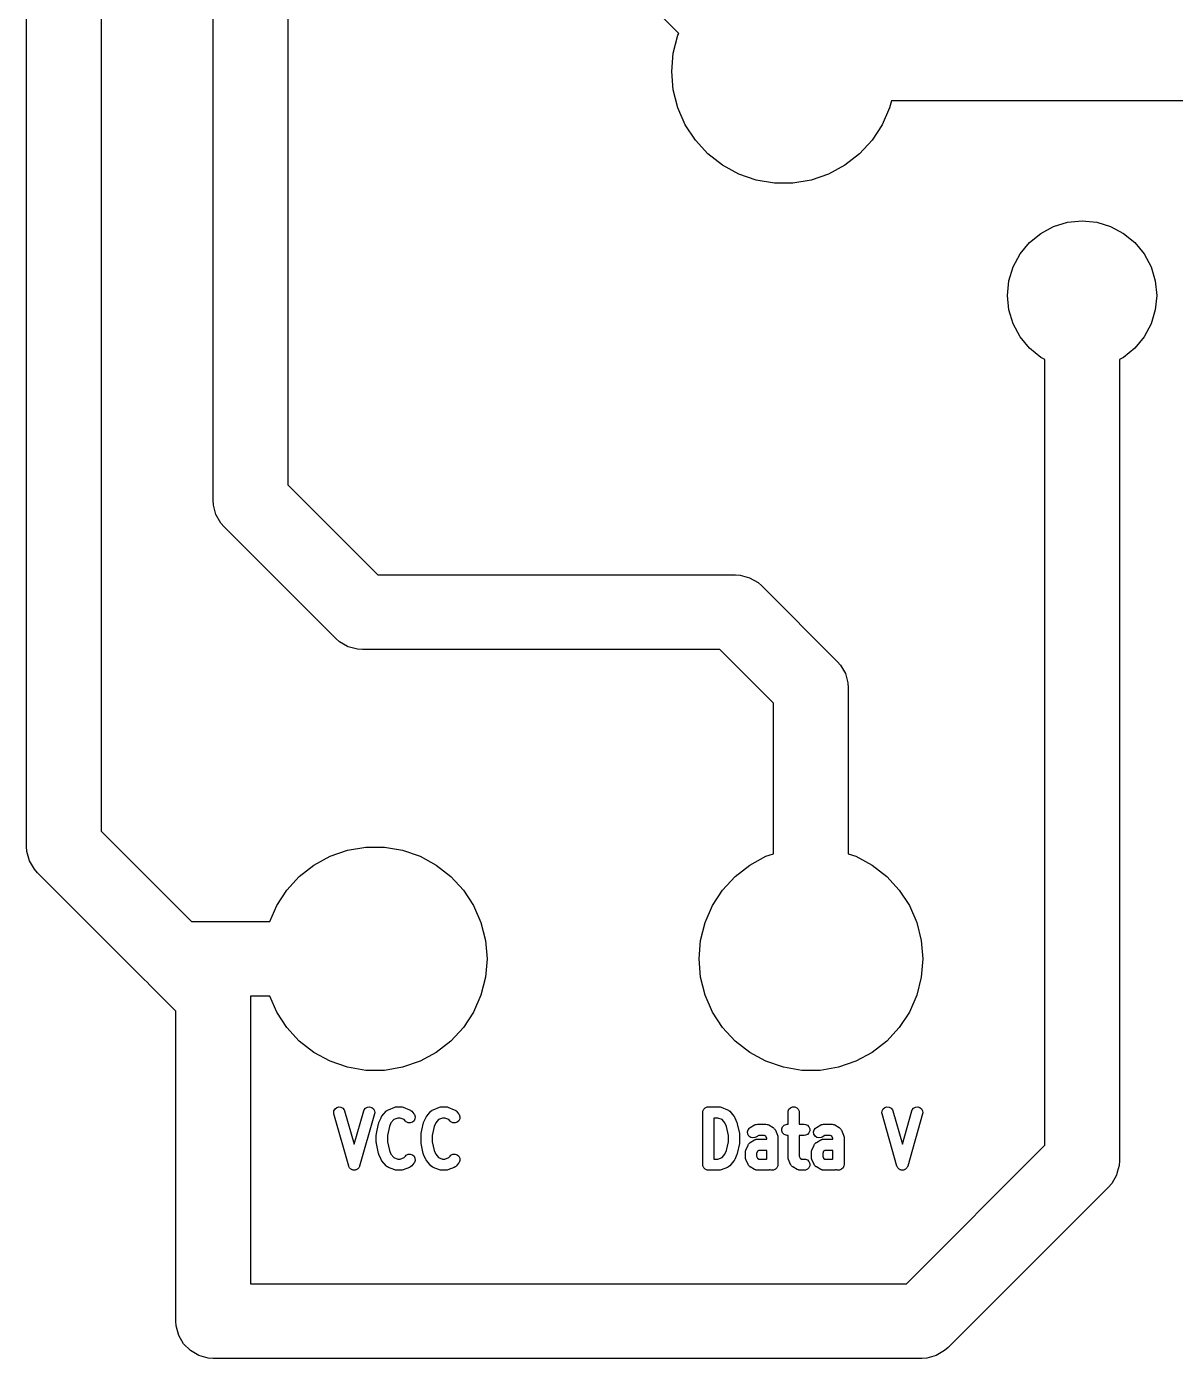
# Model space of a CAD drawing. Extents: x 133 to 168.5, y -122.5 to -86.4.
# Drawn here: x 133 to 148.4, y -122.5 to -104.65 of the extents above; entities that cross this region are included whole.
import ezdxf

# ---------------------------------------------------------------- set-up
doc = ezdxf.new("R2010")
doc.units = 0
doc.layers.add('BLACK', color=7, linetype='CONTINUOUS')

msp = doc.modelspace()

# ---------------------------------------------------------------- linework, layer by layer
at = {"layer": 'BLACK', "linetype": 'CONTINUOUS'}
for p, q in [((133, -115.641), (133, -100.5)), ((134, -100.707106), (134, -115.433893)), ((135.5, -111), (135.5, -101.5)), ((136.5, -101.707106), (136.5, -110.792893)), ((141.740119, -104.742225), (140.714388, -103.716494)), ((141.668458, -105.007108), (141.729274, -104.766951)), ((141.729274, -104.766951), (141.740119, -104.742225)), ((141.648, -105.254), (141.668458, -105.007108)), ((141.668458, -105.500892), (141.648, -105.254)), ((141.729274, -105.741049), (141.668458, -105.500892)), ((144.590922, -105.6455), (144.566726, -105.741049)), ((151.648, -105.6455), (144.590922, -105.6455)), ((141.828789, -105.967921), (141.729274, -105.741049)), ((144.566726, -105.741049), (144.467211, -105.967921)), ((141.964289, -106.175319), (141.828789, -105.967921)), ((144.467211, -105.967921), (144.331711, -106.175319)), ((142.132078, -106.357586), (141.964289, -106.175319)), ((144.331711, -106.175319), (144.163922, -106.357586)), ((142.327578, -106.50975), (142.132078, -106.357586)), ((144.163922, -106.357586), (143.968422, -106.50975)), ((142.545457, -106.62766), (142.327578, -106.50975)), ((143.968422, -106.50975), (143.750543, -106.62766)), ((142.779772, -106.7081), (142.545457, -106.62766)), ((143.024131, -106.748877), (142.779772, -106.7081)), ((143.516228, -106.7081), (143.271869, -106.748877)), ((143.750543, -106.62766), (143.516228, -106.7081)), ((143.271869, -106.748877), (143.024131, -106.748877)), ((146.95291, -107.273215), (147.148, -107.254)), ((147.148, -107.254), (147.34309, -107.273215)), ((146.440893, -107.546893), (146.59243, -107.42253)), ((146.59243, -107.42253), (146.765317, -107.33012)), ((146.765317, -107.33012), (146.95291, -107.273215)), ((147.34309, -107.273215), (147.530683, -107.33012)), ((147.530683, -107.33012), (147.70357, -107.42253)), ((147.70357, -107.42253), (147.855107, -107.546893)), ((146.31653, -107.69843), (146.440893, -107.546893)), ((147.855107, -107.546893), (147.97947, -107.69843)), ((146.22412, -107.871317), (146.31653, -107.69843)), ((147.97947, -107.69843), (148.07188, -107.871317)), ((146.167215, -108.05891), (146.22412, -107.871317)), ((148.07188, -107.871317), (148.128785, -108.05891)), ((146.148, -108.254), (146.167215, -108.05891)), ((148.128785, -108.05891), (148.148, -108.254)), ((146.167215, -108.44909), (146.148, -108.254)), ((148.148, -108.254), (148.128785, -108.44909)), ((146.22412, -108.636683), (146.167215, -108.44909)), ((148.128785, -108.44909), (148.07188, -108.636683)), ((146.31653, -108.80957), (146.22412, -108.636683)), ((148.07188, -108.636683), (147.97947, -108.80957)), ((146.440893, -108.961107), (146.31653, -108.80957)), ((147.97947, -108.80957), (147.855107, -108.961107)), ((146.59243, -109.08547), (146.440893, -108.961107)), ((147.855107, -108.961107), (147.70357, -109.08547)), ((146.648, -109.115172), (146.59243, -109.08547)), ((146.648, -119.644893), (146.648, -109.115172)), ((147.70357, -109.08547), (147.648, -109.115172)), ((147.648, -109.115172), (147.648, -119.852)), ((136.5, -110.792893), (137.707107, -112)), ((135.504277, -111.065247), (135.5, -111)), ((135.504277, -111.065263), (135.504277, -111.065247)), ((135.53806, -111.191342), (135.504277, -111.065263)), ((135.603323, -111.304381), (135.53806, -111.191342)), ((135.603338, -111.304396), (135.603323, -111.304381)), ((135.646447, -111.353553), (135.603338, -111.304396)), ((137.146446, -112.853553), (135.646447, -111.353553)), ((137.707107, -112), (142.5, -112)), ((142.5, -112), (142.565248, -112.004277)), ((142.565248, -112.004277), (142.565263, -112.004277)), ((142.565263, -112.004277), (142.691342, -112.03806)), ((142.691342, -112.03806), (142.804381, -112.103323)), ((142.804381, -112.103323), (142.804396, -112.103338)), ((142.804396, -112.103338), (142.853553, -112.146447)), ((142.853553, -112.146447), (143.866553, -113.159446)), ((137.19561, -112.896668), (137.146446, -112.853553)), ((137.195619, -112.896677), (137.19561, -112.896668)), ((137.302973, -112.958658), (137.195619, -112.896677)), ((137.308658, -112.96194), (137.302973, -112.958658)), ((137.434737, -112.995723), (137.308658, -112.96194)), ((137.434752, -112.995723), (137.434737, -112.995723)), ((137.5, -113), (137.434752, -112.995723)), ((142.292894, -113), (137.5, -113)), ((143.013, -113.720106), (142.292894, -113)), ((143.866553, -113.159446), (143.909668, -113.20861)), ((143.909668, -113.20861), (143.909677, -113.208619)), ((143.909677, -113.208619), (143.97494, -113.321658)), ((143.97494, -113.321658), (144.008723, -113.447737)), ((144.008723, -113.447737), (144.008723, -113.447752)), ((144.008723, -113.447752), (144.013, -113.513)), ((144.013, -113.513), (144.013, -115.736137)), ((143.013, -115.736137), (143.013, -113.720106)), ((134, -115.433893), (135.211107, -116.645)), ((133.004277, -115.706247), (133, -115.641)), ((137.302772, -115.6909), (137.547131, -115.650123)), ((137.547131, -115.650123), (137.794869, -115.650123)), ((137.794869, -115.650123), (138.039228, -115.6909)), ((133.004277, -115.706263), (133.004277, -115.706247)), ((133.03806, -115.832342), (133.004277, -115.706263)), ((133.103323, -115.945381), (133.03806, -115.832342)), ((136.850578, -115.88925), (137.068457, -115.77134)), ((137.068457, -115.77134), (137.302772, -115.6909)), ((138.039228, -115.6909), (138.273543, -115.77134)), ((138.273543, -115.77134), (138.491422, -115.88925)), ((142.692578, -115.88925), (142.910457, -115.77134)), ((142.910457, -115.77134), (143.013, -115.736137)), ((144.013, -115.736137), (144.115543, -115.77134)), ((144.115543, -115.77134), (144.333422, -115.88925)), ((133.103338, -115.945396), (133.103323, -115.945381)), ((133.146447, -115.994553), (133.103338, -115.945396)), ((134.575946, -117.424053), (133.146447, -115.994553)), ((136.655078, -116.041414), (136.850578, -115.88925)), ((138.491422, -115.88925), (138.686922, -116.041414)), ((142.497078, -116.041414), (142.692578, -115.88925)), ((144.333422, -115.88925), (144.528922, -116.041414)), ((136.487289, -116.223681), (136.655078, -116.041414)), ((138.686922, -116.041414), (138.854711, -116.223681)), ((142.329289, -116.223681), (142.497078, -116.041414)), ((144.528922, -116.041414), (144.696711, -116.223681)), ((136.351789, -116.431079), (136.487289, -116.223681)), ((138.854711, -116.223681), (138.990211, -116.431079)), ((142.193789, -116.431079), (142.329289, -116.223681)), ((144.696711, -116.223681), (144.832211, -116.431079)), ((136.257955, -116.645), (136.351789, -116.431079)), ((138.990211, -116.431079), (139.089726, -116.657951)), ((142.094274, -116.657951), (142.193789, -116.431079)), ((144.832211, -116.431079), (144.931726, -116.657951)), ((135.211107, -116.645), (136.257955, -116.645)), ((139.089726, -116.657951), (139.150542, -116.898108)), ((142.033458, -116.898108), (142.094274, -116.657951)), ((144.931726, -116.657951), (144.992542, -116.898108)), ((139.150542, -116.898108), (139.171, -117.145)), ((142.013, -117.145), (142.033458, -116.898108)), ((144.992542, -116.898108), (145.013, -117.145)), ((139.171, -117.145), (139.150542, -117.391892)), ((142.033458, -117.391892), (142.013, -117.145)), ((145.013, -117.145), (144.992542, -117.391892)), ((134.615642, -117.458865), (134.575946, -117.424053)), ((139.150542, -117.391892), (139.089726, -117.632049)), ((142.094274, -117.632049), (142.033458, -117.391892)), ((144.992542, -117.391892), (144.931726, -117.632049)), ((134.650447, -117.498553), (134.615642, -117.458865)), ((135, -117.848106), (134.650447, -117.498553)), ((136.257955, -117.645), (136, -117.645)), ((136, -117.645), (136, -121.5)), ((136.351789, -117.858921), (136.257955, -117.645)), ((139.089726, -117.632049), (138.990211, -117.858921)), ((142.193789, -117.858921), (142.094274, -117.632049)), ((144.931726, -117.632049), (144.832211, -117.858921)), ((135, -122), (135, -117.848106)), ((136.487289, -118.066319), (136.351789, -117.858921)), ((138.990211, -117.858921), (138.854711, -118.066319)), ((142.329289, -118.066319), (142.193789, -117.858921)), ((144.832211, -117.858921), (144.696711, -118.066319)), ((136.655078, -118.248586), (136.487289, -118.066319)), ((138.854711, -118.066319), (138.686922, -118.248586)), ((142.497078, -118.248586), (142.329289, -118.066319)), ((144.696711, -118.066319), (144.528922, -118.248586)), ((136.850578, -118.40075), (136.655078, -118.248586)), ((138.686922, -118.248586), (138.491422, -118.40075)), ((142.692578, -118.40075), (142.497078, -118.248586)), ((144.528922, -118.248586), (144.333422, -118.40075)), ((137.068457, -118.51866), (136.850578, -118.40075)), ((138.491422, -118.40075), (138.273543, -118.51866)), ((142.910457, -118.51866), (142.692578, -118.40075)), ((144.333422, -118.40075), (144.115543, -118.51866)), ((137.302772, -118.5991), (137.068457, -118.51866)), ((137.547131, -118.639877), (137.302772, -118.5991)), ((137.794869, -118.639877), (137.547131, -118.639877)), ((138.039228, -118.5991), (137.794869, -118.639877)), ((138.273543, -118.51866), (138.039228, -118.5991)), ((143.144772, -118.5991), (142.910457, -118.51866)), ((143.389131, -118.639877), (143.144772, -118.5991)), ((143.636869, -118.639877), (143.389131, -118.639877)), ((143.881228, -118.5991), (143.636869, -118.639877)), ((144.115543, -118.51866), (143.881228, -118.5991)), ((137.115946, -119.209916), (137.119286, -119.180844)), ((137.11858, -119.224381), (137.115946, -119.209916)), ((137.31858, -119.924381), (137.11858, -119.224381)), ((137.119286, -119.180844), (137.133498, -119.155263)), ((137.133498, -119.155263), (137.156417, -119.137068)), ((137.156417, -119.137068), (137.184555, -119.129029)), ((137.184555, -119.129029), (137.213627, -119.132369)), ((137.213627, -119.132369), (137.239208, -119.146581)), ((137.239208, -119.146581), (137.257403, -119.1695)), ((137.257403, -119.1695), (137.262808, -119.183173)), ((137.262808, -119.183173), (137.390694, -119.630774)), ((137.390694, -119.630774), (137.51858, -119.183173)), ((137.662808, -119.224381), (137.462808, -119.924381)), ((137.51858, -119.183173), (137.523985, -119.1695)), ((137.523985, -119.1695), (137.54218, -119.146581)), ((137.54218, -119.146581), (137.567761, -119.132369)), ((137.567761, -119.132369), (137.596833, -119.129029)), ((137.596833, -119.129029), (137.624971, -119.137068)), ((137.624971, -119.137068), (137.64789, -119.155263)), ((137.64789, -119.155263), (137.662102, -119.180844)), ((137.662102, -119.180844), (137.665442, -119.209916)), ((137.665442, -119.209916), (137.662808, -119.224381)), ((137.762322, -119.254968), (137.819465, -119.1883)), ((137.819465, -119.1883), (137.830081, -119.178129)), ((137.830081, -119.178129), (137.833413, -119.176438)), ((137.833413, -119.176438), (137.836111, -119.173856)), ((137.836111, -119.173856), (137.849226, -119.16721)), ((137.849226, -119.16721), (137.934939, -119.133877)), ((137.934939, -119.133877), (137.946392, -119.130673)), ((137.946392, -119.130673), (137.947491, -119.130218)), ((137.947491, -119.130218), (137.948306, -119.130137)), ((137.948306, -119.130137), (137.949099, -119.129916)), ((137.949099, -119.129916), (137.950292, -119.129942)), ((137.950292, -119.129942), (137.962123, -119.128777)), ((137.962123, -119.128777), (138.019266, -119.128777)), ((138.019266, -119.128777), (138.031096, -119.129942)), ((138.031096, -119.129942), (138.03229, -119.129916)), ((138.03229, -119.129916), (138.033082, -119.130137)), ((138.033082, -119.130137), (138.033898, -119.130218)), ((138.033898, -119.130218), (138.034997, -119.130673)), ((138.034997, -119.130673), (138.046449, -119.133877)), ((138.046449, -119.133877), (138.132163, -119.167209)), ((138.132163, -119.167209), (138.145278, -119.173856)), ((138.145278, -119.173856), (138.147975, -119.176438)), ((138.147975, -119.176438), (138.151308, -119.178129)), ((138.151308, -119.178129), (138.161924, -119.188301)), ((138.161924, -119.188301), (138.190496, -119.221634)), ((138.190496, -119.221634), (138.198924, -119.233682)), ((138.362322, -119.254968), (138.419465, -119.1883)), ((138.419465, -119.1883), (138.430081, -119.178129)), ((138.430081, -119.178129), (138.433413, -119.176438)), ((138.433413, -119.176438), (138.436111, -119.173856)), ((138.436111, -119.173856), (138.449226, -119.16721)), ((138.449226, -119.16721), (138.534939, -119.133877)), ((138.534939, -119.133877), (138.546392, -119.130673)), ((138.546392, -119.130673), (138.547491, -119.130218)), ((138.547491, -119.130218), (138.548306, -119.130137)), ((138.548306, -119.130137), (138.549099, -119.129916)), ((138.549099, -119.129916), (138.550292, -119.129942)), ((138.550292, -119.129942), (138.562123, -119.128777)), ((138.562123, -119.128777), (138.619266, -119.128777)), ((138.619266, -119.128777), (138.631096, -119.129942)), ((138.631096, -119.129942), (138.63229, -119.129916)), ((138.63229, -119.129916), (138.633082, -119.130137)), ((138.633082, -119.130137), (138.633898, -119.130218)), ((138.633898, -119.130218), (138.634997, -119.130673)), ((138.634997, -119.130673), (138.646449, -119.133877)), ((138.646449, -119.133877), (138.732163, -119.167209)), ((138.732163, -119.167209), (138.745278, -119.173856)), ((138.745278, -119.173856), (138.747975, -119.176438)), ((138.747975, -119.176438), (138.751308, -119.178129)), ((138.751308, -119.178129), (138.761924, -119.188301)), ((138.761924, -119.188301), (138.790496, -119.221634)), ((138.790496, -119.221634), (138.798924, -119.233682)), ((142.063409, -119.203777), (142.06485, -119.189145)), ((142.063409, -119.903777), (142.063409, -119.203777)), ((142.06485, -119.189145), (142.076049, -119.162109)), ((142.076049, -119.162109), (142.096741, -119.141417)), ((142.096741, -119.141417), (142.123777, -119.130218)), ((142.123777, -119.130218), (142.138409, -119.128777)), ((142.138409, -119.128777), (142.281266, -119.128777)), ((142.281266, -119.128777), (142.293096, -119.129942)), ((142.293096, -119.129942), (142.29429, -119.129916)), ((142.29429, -119.129916), (142.295082, -119.130137)), ((142.295082, -119.130137), (142.295898, -119.130218)), ((142.295898, -119.130218), (142.296997, -119.130673)), ((142.296997, -119.130673), (142.308449, -119.133877)), ((142.308449, -119.133877), (142.394163, -119.167209)), ((142.394163, -119.167209), (142.407278, -119.173856)), ((142.407278, -119.173856), (142.409975, -119.176438)), ((142.409975, -119.176438), (142.413308, -119.178129)), ((142.413308, -119.178129), (142.423924, -119.188301)), ((142.423924, -119.188301), (142.481068, -119.254968)), ((143.206266, -119.203777), (143.207707, -119.189145)), ((143.206266, -119.36211), (143.206266, -119.203777)), ((143.207707, -119.189145), (143.218906, -119.162109)), ((143.218906, -119.162109), (143.239598, -119.141417)), ((143.239598, -119.141417), (143.266634, -119.130218)), ((143.266634, -119.130218), (143.295898, -119.130218)), ((143.295898, -119.130218), (143.322934, -119.141417)), ((143.322934, -119.141417), (143.343626, -119.162109)), ((143.343626, -119.162109), (143.354825, -119.189145)), ((143.354825, -119.189145), (143.356266, -119.203777)), ((143.356266, -119.203777), (143.356266, -119.36211)), ((144.46366, -119.209916), (144.467, -119.180844)), ((144.466294, -119.224381), (144.46366, -119.209916)), ((144.666294, -119.924381), (144.466294, -119.224381)), ((144.467, -119.180844), (144.481212, -119.155263)), ((144.481212, -119.155263), (144.504131, -119.137068)), ((144.504131, -119.137068), (144.532269, -119.129029)), ((144.532269, -119.129029), (144.561341, -119.132369)), ((144.561341, -119.132369), (144.586922, -119.146581)), ((144.586922, -119.146581), (144.605117, -119.1695)), ((144.605117, -119.1695), (144.610522, -119.183173)), ((144.610522, -119.183173), (144.738408, -119.630774)), ((144.738408, -119.630774), (144.866294, -119.183173)), ((145.010522, -119.224381), (144.810522, -119.924381)), ((144.866294, -119.183173), (144.871699, -119.1695)), ((144.871699, -119.1695), (144.889894, -119.146581)), ((144.889894, -119.146581), (144.915475, -119.132369)), ((144.915475, -119.132369), (144.944547, -119.129029)), ((144.944547, -119.129029), (144.972685, -119.137068)), ((144.972685, -119.137068), (144.995604, -119.155263)), ((144.995604, -119.155263), (145.009816, -119.180844)), ((145.009816, -119.180844), (145.013156, -119.209916)), ((145.013156, -119.209916), (145.010522, -119.224381)), ((137.688788, -119.488062), (137.71736, -119.354729)), ((137.71736, -119.354729), (137.719574, -119.347797)), ((137.719574, -119.347797), (137.721759, -119.340901)), ((137.721759, -119.340901), (137.75033, -119.274234)), ((137.75033, -119.274234), (137.753294, -119.268846)), ((137.753294, -119.268846), (137.753893, -119.267015)), ((137.753893, -119.267015), (137.755808, -119.264277)), ((137.755808, -119.264277), (137.757418, -119.261352)), ((137.757418, -119.261352), (137.758796, -119.260006)), ((137.758796, -119.260006), (137.762322, -119.254968)), ((137.862502, -119.393286), (137.837123, -119.511722)), ((137.883681, -119.343869), (137.862502, -119.393286)), ((137.921117, -119.300194), (137.883681, -119.343869)), ((137.976194, -119.278777), (137.921117, -119.300194)), ((138.005197, -119.278777), (137.976194, -119.278777)), ((138.060272, -119.300195), (138.005197, -119.278777)), ((138.076607, -119.319253), (138.060272, -119.300195)), ((138.087224, -119.329425), (138.076607, -119.319253)), ((138.113322, -119.342664), (138.087224, -119.329425)), ((138.142498, -119.344908), (138.113322, -119.342664)), ((138.170314, -119.335816), (138.142498, -119.344908)), ((138.192533, -119.316771), (138.170314, -119.335816)), ((138.205772, -119.290674), (138.192533, -119.316771)), ((138.198924, -119.233682), (138.208016, -119.261497)), ((138.208016, -119.261497), (138.205772, -119.290674)), ((138.288788, -119.488062), (138.31736, -119.354729)), ((138.31736, -119.354729), (138.319574, -119.347797)), ((138.319574, -119.347797), (138.321759, -119.340901)), ((138.321759, -119.340901), (138.35033, -119.274234)), ((138.35033, -119.274234), (138.353294, -119.268846)), ((138.353294, -119.268846), (138.353893, -119.267015)), ((138.353893, -119.267015), (138.355808, -119.264277)), ((138.355808, -119.264277), (138.357418, -119.261352)), ((138.357418, -119.261352), (138.358796, -119.260006)), ((138.358796, -119.260006), (138.362322, -119.254968)), ((138.462502, -119.393286), (138.437123, -119.511722)), ((138.483681, -119.343869), (138.462502, -119.393286)), ((138.521117, -119.300194), (138.483681, -119.343869)), ((138.576194, -119.278777), (138.521117, -119.300194)), ((138.605197, -119.278777), (138.576194, -119.278777)), ((138.660272, -119.300195), (138.605197, -119.278777)), ((138.676607, -119.319253), (138.660272, -119.300195)), ((138.687224, -119.329425), (138.676607, -119.319253)), ((138.713322, -119.342664), (138.687224, -119.329425)), ((138.742498, -119.344908), (138.713322, -119.342664)), ((138.770314, -119.335816), (138.742498, -119.344908)), ((138.792533, -119.316771), (138.770314, -119.335816)), ((138.805772, -119.290674), (138.792533, -119.316771)), ((138.798924, -119.233682), (138.808016, -119.261497)), ((138.808016, -119.261497), (138.805772, -119.290674)), ((142.267197, -119.278777), (142.213409, -119.278777)), ((142.213409, -119.278777), (142.213409, -119.828777)), ((142.322272, -119.300195), (142.267197, -119.278777)), ((142.359709, -119.343872), (142.322272, -119.300195)), ((142.380886, -119.393286), (142.359709, -119.343872)), ((142.406266, -119.511722), (142.380886, -119.393286)), ((142.481068, -119.254968), (142.484594, -119.260008)), ((142.484594, -119.260008), (142.485971, -119.261352)), ((142.485971, -119.261352), (142.48758, -119.264276)), ((142.48758, -119.264276), (142.489496, -119.267015)), ((142.489496, -119.267015), (142.490094, -119.268846)), ((142.490094, -119.268846), (142.493059, -119.274234)), ((142.493059, -119.274234), (142.52163, -119.3409)), ((142.52163, -119.3409), (142.523832, -119.347854)), ((142.523832, -119.347854), (142.526029, -119.354729)), ((142.526029, -119.354729), (142.554601, -119.488062)), ((142.700618, -119.405661), (142.757761, -119.372327)), ((142.757761, -119.372327), (142.771126, -119.366199)), ((142.771126, -119.366199), (142.776194, -119.365508)), ((142.776194, -119.365508), (142.78092, -119.363551)), ((142.78092, -119.363551), (142.795552, -119.36211)), ((142.795552, -119.36211), (142.909837, -119.36211)), ((142.909837, -119.36211), (142.924469, -119.363551)), ((142.924469, -119.363551), (142.929194, -119.365508)), ((142.929194, -119.365508), (142.934263, -119.366199)), ((142.934263, -119.366199), (142.947628, -119.372327)), ((142.947628, -119.372327), (143.004771, -119.405661)), ((143.121992, -119.422478), (143.133191, -119.395442)), ((143.133191, -119.395442), (143.153883, -119.37475)), ((143.153883, -119.37475), (143.180919, -119.363551)), ((143.180919, -119.363551), (143.195551, -119.36211)), ((143.195551, -119.36211), (143.206266, -119.36211)), ((143.356266, -119.36211), (143.424123, -119.36211)), ((143.424123, -119.36211), (143.438755, -119.363551)), ((143.438755, -119.363551), (143.465791, -119.37475)), ((143.465791, -119.37475), (143.486483, -119.395442)), ((143.486483, -119.395442), (143.497682, -119.422478)), ((143.586332, -119.405661), (143.643475, -119.372327)), ((143.643475, -119.372327), (143.65684, -119.366199)), ((143.65684, -119.366199), (143.661908, -119.365508)), ((143.661908, -119.365508), (143.666634, -119.363551)), ((143.666634, -119.363551), (143.681266, -119.36211)), ((143.681266, -119.36211), (143.795551, -119.36211)), ((143.795551, -119.36211), (143.810183, -119.363551)), ((143.810183, -119.363551), (143.814908, -119.365508)), ((143.814908, -119.365508), (143.819977, -119.366199)), ((143.819977, -119.366199), (143.833342, -119.372327)), ((143.833342, -119.372327), (143.890485, -119.405661)), ((137.687123, -119.503777), (137.687196, -119.503028)), ((137.687123, -119.603777), (137.687123, -119.503777)), ((137.687131, -119.502671), (137.687897, -119.495916)), ((137.687196, -119.503028), (137.687131, -119.502671)), ((137.687897, -119.495916), (137.688564, -119.489145)), ((137.688564, -119.489145), (137.688703, -119.488808)), ((137.688703, -119.488808), (137.688788, -119.488062)), ((137.837123, -119.511722), (137.837123, -119.595831)), ((138.287123, -119.503777), (138.287196, -119.503028)), ((138.287123, -119.603777), (138.287123, -119.503777)), ((138.287131, -119.502671), (138.287897, -119.495916)), ((138.287196, -119.503028), (138.287131, -119.502671)), ((138.287897, -119.495916), (138.288564, -119.489145)), ((138.288564, -119.489145), (138.288703, -119.488808)), ((138.288703, -119.488808), (138.288788, -119.488062)), ((138.437123, -119.511722), (138.437123, -119.595831)), ((142.406266, -119.595831), (142.406266, -119.511722)), ((142.554601, -119.488062), (142.554685, -119.488808)), ((142.554685, -119.488808), (142.554825, -119.489145)), ((142.554825, -119.489145), (142.555491, -119.495916)), ((142.555491, -119.495916), (142.556258, -119.502671)), ((142.556258, -119.502671), (142.556192, -119.503028)), ((142.556192, -119.503028), (142.556266, -119.503777)), ((142.556266, -119.503777), (142.556266, -119.603777)), ((142.663548, -119.465874), (142.670995, -119.437575)), ((142.667498, -119.49487), (142.663548, -119.465874)), ((142.682243, -119.520147), (142.667498, -119.49487)), ((142.670995, -119.437575), (142.688706, -119.414278)), ((142.70554, -119.537858), (142.682243, -119.520147)), ((142.688706, -119.414278), (142.700618, -119.405661)), ((142.700618, -119.605661), (142.757761, -119.572327)), ((142.733839, -119.545305), (142.70554, -119.537858)), ((142.762835, -119.541355), (142.733839, -119.545305)), ((142.757761, -119.572327), (142.771126, -119.566199)), ((142.7762, -119.535227), (142.762835, -119.541355)), ((142.771126, -119.566199), (142.776194, -119.565508)), ((142.776194, -119.565508), (142.78092, -119.563551)), ((142.815828, -119.51211), (142.7762, -119.535227)), ((142.78092, -119.563551), (142.795552, -119.56211)), ((142.795552, -119.56211), (142.918133, -119.56211)), ((142.889561, -119.51211), (142.815828, -119.51211)), ((142.907799, -119.522749), (142.889561, -119.51211)), ((142.920552, -119.552504), (142.907799, -119.522749)), ((142.918133, -119.56211), (142.920552, -119.560698)), ((142.920552, -119.560698), (142.920552, -119.552504)), ((143.004771, -119.405661), (143.006856, -119.407169)), ((143.006856, -119.407169), (143.007883, -119.40758)), ((143.007883, -119.40758), (143.009197, -119.408863)), ((143.009197, -119.408863), (143.016684, -119.414278)), ((143.016684, -119.414278), (143.022249, -119.421599)), ((143.022249, -119.421599), (143.028827, -119.428018)), ((143.028827, -119.428018), (143.03328, -119.43611)), ((143.03328, -119.43611), (143.034394, -119.437575)), ((143.034394, -119.437575), (143.034675, -119.438645)), ((143.034675, -119.438645), (143.035916, -119.440899)), ((143.035916, -119.440899), (143.064488, -119.507566)), ((143.064488, -119.507566), (143.068927, -119.521582)), ((143.068927, -119.521582), (143.068932, -119.522047)), ((143.068932, -119.522047), (143.069111, -119.522478)), ((143.069111, -119.522478), (143.070552, -119.53711)), ((143.070552, -119.53711), (143.070552, -119.903777)), ((143.121992, -119.451742), (143.121992, -119.422478)), ((143.133191, -119.478778), (143.121992, -119.451742)), ((143.153883, -119.49947), (143.133191, -119.478778)), ((143.180919, -119.510669), (143.153883, -119.49947)), ((143.195551, -119.51211), (143.180919, -119.510669)), ((143.206266, -119.51211), (143.195551, -119.51211)), ((143.206266, -119.803777), (143.206266, -119.51211)), ((143.424123, -119.51211), (143.356266, -119.51211)), ((143.356266, -119.51211), (143.356266, -119.788383)), ((143.438755, -119.510669), (143.424123, -119.51211)), ((143.465791, -119.49947), (143.438755, -119.510669)), ((143.486483, -119.478778), (143.465791, -119.49947)), ((143.497682, -119.451742), (143.486483, -119.478778)), ((143.497682, -119.422478), (143.497682, -119.451742)), ((143.549262, -119.465874), (143.556709, -119.437575)), ((143.553212, -119.49487), (143.549262, -119.465874)), ((143.567957, -119.520147), (143.553212, -119.49487)), ((143.556709, -119.437575), (143.57442, -119.414278)), ((143.591254, -119.537858), (143.567957, -119.520147)), ((143.57442, -119.414278), (143.586332, -119.405661)), ((143.586332, -119.605661), (143.643475, -119.572327)), ((143.619553, -119.545305), (143.591254, -119.537858)), ((143.648549, -119.541355), (143.619553, -119.545305)), ((143.643475, -119.572327), (143.65684, -119.566199)), ((143.661914, -119.535227), (143.648549, -119.541355)), ((143.65684, -119.566199), (143.661908, -119.565508)), ((143.661908, -119.565508), (143.666634, -119.563551)), ((143.701542, -119.51211), (143.661914, -119.535227)), ((143.666634, -119.563551), (143.681266, -119.56211)), ((143.681266, -119.56211), (143.803847, -119.56211)), ((143.775275, -119.51211), (143.701542, -119.51211)), ((143.793513, -119.522749), (143.775275, -119.51211)), ((143.806266, -119.552504), (143.793513, -119.522749)), ((143.803847, -119.56211), (143.806266, -119.560698)), ((143.806266, -119.560698), (143.806266, -119.552504)), ((143.890485, -119.405661), (143.89257, -119.407169)), ((143.89257, -119.407169), (143.893597, -119.40758)), ((143.893597, -119.40758), (143.894911, -119.408863)), ((143.894911, -119.408863), (143.902398, -119.414278)), ((143.902398, -119.414278), (143.907963, -119.421599)), ((143.907963, -119.421599), (143.914541, -119.428018)), ((143.914541, -119.428018), (143.918994, -119.43611)), ((143.918994, -119.43611), (143.920108, -119.437575)), ((143.920108, -119.437575), (143.920389, -119.438645)), ((143.920389, -119.438645), (143.92163, -119.440899)), ((143.92163, -119.440899), (143.950202, -119.507566)), ((143.950202, -119.507566), (143.954641, -119.521582)), ((143.954641, -119.521582), (143.954646, -119.522047)), ((143.954646, -119.522047), (143.954825, -119.522478)), ((143.954825, -119.522478), (143.956266, -119.53711)), ((143.956266, -119.53711), (143.956266, -119.903777)), ((137.687196, -119.604525), (137.687123, -119.603777)), ((137.687131, -119.604883), (137.687196, -119.604525)), ((137.687897, -119.611637), (137.687131, -119.604883)), ((137.688564, -119.618409), (137.687897, -119.611637)), ((137.688703, -119.618745), (137.688564, -119.618409)), ((137.688788, -119.619492), (137.688703, -119.618745)), ((137.71736, -119.752825), (137.688788, -119.619492)), ((137.719574, -119.759756), (137.71736, -119.752825)), ((137.721759, -119.766653), (137.719574, -119.759756)), ((137.837123, -119.595831), (137.862502, -119.714267)), ((137.862502, -119.714267), (137.883681, -119.763684)), ((138.287196, -119.604525), (138.287123, -119.603777)), ((138.287131, -119.604883), (138.287196, -119.604525)), ((138.287897, -119.611637), (138.287131, -119.604883)), ((138.288564, -119.618409), (138.287897, -119.611637)), ((138.288703, -119.618745), (138.288564, -119.618409)), ((138.288788, -119.619492), (138.288703, -119.618745)), ((138.31736, -119.752825), (138.288788, -119.619492)), ((138.319574, -119.759756), (138.31736, -119.752825)), ((138.321759, -119.766653), (138.319574, -119.759756)), ((138.437123, -119.595831), (138.462502, -119.714267)), ((138.462502, -119.714267), (138.483681, -119.763684)), ((142.359709, -119.763681), (142.380886, -119.714267)), ((142.380886, -119.714267), (142.406266, -119.595831)), ((142.523832, -119.759699), (142.52163, -119.766654)), ((142.526029, -119.752825), (142.523832, -119.759699)), ((142.554601, -119.619492), (142.526029, -119.752825)), ((142.554685, -119.618745), (142.554601, -119.619492)), ((142.554825, -119.618409), (142.554685, -119.618745)), ((142.555491, -119.611637), (142.554825, -119.618409)), ((142.556258, -119.604883), (142.555491, -119.611637)), ((142.556266, -119.603777), (142.556192, -119.604525)), ((142.556192, -119.604525), (142.556258, -119.604883)), ((142.634837, -119.73711), (142.636278, -119.722478)), ((142.634837, -119.803777), (142.634837, -119.73711)), ((142.636278, -119.722478), (142.636456, -119.722047)), ((142.636456, -119.722047), (142.636462, -119.721582)), ((142.636462, -119.721582), (142.640901, -119.707565)), ((142.640901, -119.707565), (142.669474, -119.640899)), ((142.669474, -119.640899), (142.670712, -119.638648)), ((142.670712, -119.638648), (142.670995, -119.637575)), ((142.670995, -119.637575), (142.67211, -119.636107)), ((142.67211, -119.636107), (142.676562, -119.628018)), ((142.676562, -119.628018), (142.683141, -119.621597)), ((142.683141, -119.621597), (142.688706, -119.614278)), ((142.688706, -119.614278), (142.69619, -119.608864)), ((142.69619, -119.608864), (142.697506, -119.60758)), ((142.697506, -119.60758), (142.698533, -119.607169)), ((142.698533, -119.607169), (142.700618, -119.605661)), ((142.79759, -119.722749), (142.784837, -119.752505)), ((142.784837, -119.752505), (142.784837, -119.788382)), ((142.815828, -119.71211), (142.79759, -119.722749)), ((142.920552, -119.71211), (142.815828, -119.71211)), ((142.920552, -119.827365), (142.920552, -119.71211)), ((143.520551, -119.73711), (143.521992, -119.722478)), ((143.520551, -119.803777), (143.520551, -119.73711)), ((143.521992, -119.722478), (143.52217, -119.722047)), ((143.52217, -119.722047), (143.522176, -119.721582)), ((143.522176, -119.721582), (143.526615, -119.707565)), ((143.526615, -119.707565), (143.555188, -119.640899)), ((143.555188, -119.640899), (143.556426, -119.638648)), ((143.556426, -119.638648), (143.556709, -119.637575)), ((143.556709, -119.637575), (143.557824, -119.636107)), ((143.557824, -119.636107), (143.562276, -119.628018)), ((143.562276, -119.628018), (143.568855, -119.621597)), ((143.568855, -119.621597), (143.57442, -119.614278)), ((143.57442, -119.614278), (143.581904, -119.608864)), ((143.581904, -119.608864), (143.58322, -119.60758)), ((143.58322, -119.60758), (143.584247, -119.607169)), ((143.584247, -119.607169), (143.586332, -119.605661)), ((143.683304, -119.722749), (143.670551, -119.752505)), ((143.670551, -119.752505), (143.670551, -119.788382)), ((143.701542, -119.71211), (143.683304, -119.722749)), ((143.806266, -119.71211), (143.701542, -119.71211)), ((143.806266, -119.827365), (143.806266, -119.71211)), ((144.792894, -121.5), (146.648, -119.644893)), ((137.319198, -119.925944), (137.31858, -119.924381)), ((137.319286, -119.92671), (137.319198, -119.925944)), ((137.32003, -119.928049), (137.319286, -119.92671)), ((137.323985, -119.938054), (137.32003, -119.928049)), ((137.329326, -119.944781), (137.323985, -119.938054)), ((137.457403, -119.938054), (137.452061, -119.944781)), ((137.461357, -119.928049), (137.457403, -119.938054)), ((137.462102, -119.92671), (137.461357, -119.928049)), ((137.462189, -119.925944), (137.462102, -119.92671)), ((137.462808, -119.924381), (137.462189, -119.925944)), ((137.75033, -119.83332), (137.721759, -119.766653)), ((137.753294, -119.838707), (137.75033, -119.83332)), ((137.753893, -119.840539), (137.753294, -119.838707)), ((137.755808, -119.843276), (137.753893, -119.840539)), ((137.757418, -119.846202), (137.755808, -119.843276)), ((137.758796, -119.847547), (137.757418, -119.846202)), ((137.762322, -119.852586), (137.758796, -119.847547)), ((137.819465, -119.919254), (137.762322, -119.852586)), ((137.830081, -119.929425), (137.819465, -119.919254)), ((137.833413, -119.931115), (137.830081, -119.929425)), ((137.836111, -119.933698), (137.833413, -119.931115)), ((137.849226, -119.940344), (137.836111, -119.933698)), ((137.883681, -119.763684), (137.921117, -119.807359)), ((137.921117, -119.807359), (137.976194, -119.828777)), ((137.976194, -119.828777), (138.005197, -119.828777)), ((138.005197, -119.828777), (138.060272, -119.807358)), ((138.060272, -119.807358), (138.076607, -119.788301)), ((138.076607, -119.788301), (138.087224, -119.778129)), ((138.087224, -119.778129), (138.113322, -119.76489)), ((138.113322, -119.76489), (138.142498, -119.762646)), ((138.145278, -119.933698), (138.132163, -119.940345)), ((138.142498, -119.762646), (138.170314, -119.771738)), ((138.147975, -119.931115), (138.145278, -119.933698)), ((138.151308, -119.929425), (138.147975, -119.931115)), ((138.161924, -119.919253), (138.151308, -119.929425)), ((138.190496, -119.88592), (138.161924, -119.919253)), ((138.170314, -119.771738), (138.192533, -119.790783)), ((138.198924, -119.873872), (138.190496, -119.88592)), ((138.192533, -119.790783), (138.205772, -119.81688)), ((138.208016, -119.846057), (138.198924, -119.873872)), ((138.205772, -119.81688), (138.208016, -119.846057)), ((138.35033, -119.83332), (138.321759, -119.766653)), ((138.353294, -119.838707), (138.35033, -119.83332)), ((138.353893, -119.840539), (138.353294, -119.838707)), ((138.355808, -119.843276), (138.353893, -119.840539)), ((138.357418, -119.846202), (138.355808, -119.843276)), ((138.358796, -119.847547), (138.357418, -119.846202)), ((138.362322, -119.852586), (138.358796, -119.847547)), ((138.419465, -119.919254), (138.362322, -119.852586)), ((138.430081, -119.929425), (138.419465, -119.919254)), ((138.433413, -119.931115), (138.430081, -119.929425)), ((138.436111, -119.933698), (138.433413, -119.931115)), ((138.449226, -119.940344), (138.436111, -119.933698)), ((138.483681, -119.763684), (138.521117, -119.807359)), ((138.521117, -119.807359), (138.576194, -119.828777)), ((138.576194, -119.828777), (138.605197, -119.828777)), ((138.605197, -119.828777), (138.660272, -119.807358)), ((138.660272, -119.807358), (138.676607, -119.788301)), ((138.676607, -119.788301), (138.687224, -119.778129)), ((138.687224, -119.778129), (138.713322, -119.76489)), ((138.713322, -119.76489), (138.742498, -119.762646)), ((138.745278, -119.933698), (138.732163, -119.940345)), ((138.742498, -119.762646), (138.770314, -119.771738)), ((138.747975, -119.931115), (138.745278, -119.933698)), ((138.751308, -119.929425), (138.747975, -119.931115)), ((138.761924, -119.919253), (138.751308, -119.929425)), ((138.790496, -119.88592), (138.761924, -119.919253)), ((138.770314, -119.771738), (138.792533, -119.790783)), ((138.798924, -119.873872), (138.790496, -119.88592)), ((138.792533, -119.790783), (138.805772, -119.81688)), ((138.808016, -119.846057), (138.798924, -119.873872)), ((138.805772, -119.81688), (138.808016, -119.846057)), ((142.06485, -119.918409), (142.063409, -119.903777)), ((142.076049, -119.945445), (142.06485, -119.918409)), ((142.213409, -119.828777), (142.267197, -119.828777)), ((142.267197, -119.828777), (142.322272, -119.807358)), ((142.322272, -119.807358), (142.359709, -119.763681)), ((142.407278, -119.933698), (142.394163, -119.940345)), ((142.409975, -119.931115), (142.407278, -119.933698)), ((142.413308, -119.929425), (142.409975, -119.931115)), ((142.423924, -119.919253), (142.413308, -119.929425)), ((142.481068, -119.852586), (142.423924, -119.919253)), ((142.484594, -119.847545), (142.481068, -119.852586)), ((142.485971, -119.846202), (142.484594, -119.847545)), ((142.48758, -119.843277), (142.485971, -119.846202)), ((142.489496, -119.840539), (142.48758, -119.843277)), ((142.490094, -119.838707), (142.489496, -119.840539)), ((142.493059, -119.83332), (142.490094, -119.838707)), ((142.52163, -119.766654), (142.493059, -119.83332)), ((142.636278, -119.818409), (142.634837, -119.803777)), ((142.636456, -119.818839), (142.636278, -119.818409)), ((142.636462, -119.819305), (142.636456, -119.818839)), ((142.640901, -119.833321), (142.636462, -119.819305)), ((142.669473, -119.899989), (142.640901, -119.833321)), ((142.670714, -119.902245), (142.669473, -119.899989)), ((142.670996, -119.903314), (142.670714, -119.902245)), ((142.672107, -119.904776), (142.670996, -119.903314)), ((142.676562, -119.91287), (142.672107, -119.904776)), ((142.683142, -119.919292), (142.676562, -119.91287)), ((142.688706, -119.92661), (142.683142, -119.919292)), ((142.696187, -119.932022), (142.688706, -119.92661)), ((142.697505, -119.933308), (142.696187, -119.932022)), ((142.698533, -119.933719), (142.697505, -119.933308)), ((142.700619, -119.935228), (142.698533, -119.933719)), ((142.757762, -119.96856), (142.700619, -119.935228)), ((142.784837, -119.788382), (142.797589, -119.818137)), ((142.797589, -119.818137), (142.815829, -119.828777)), ((142.815829, -119.828777), (142.918133, -119.828777)), ((142.918133, -119.828777), (142.920552, -119.827365)), ((143.069111, -119.918409), (143.057912, -119.945445)), ((143.070552, -119.903777), (143.069111, -119.918409)), ((143.207707, -119.818409), (143.206266, -119.803777)), ((143.207885, -119.818839), (143.207707, -119.818409)), ((143.207891, -119.819304), (143.207885, -119.818839)), ((143.21233, -119.83332), (143.207891, -119.819304)), ((143.240901, -119.899987), (143.21233, -119.83332)), ((143.242141, -119.902242), (143.240901, -119.899987)), ((143.242424, -119.903314), (143.242141, -119.902242)), ((143.243537, -119.904778), (143.242424, -119.903314)), ((143.247989, -119.912869), (143.243537, -119.904778)), ((143.25457, -119.919292), (143.247989, -119.912869)), ((143.260134, -119.92661), (143.25457, -119.919292)), ((143.267615, -119.932022), (143.260134, -119.92661)), ((143.268932, -119.933307), (143.267615, -119.932022)), ((143.269959, -119.933718), (143.268932, -119.933307)), ((143.272047, -119.935228), (143.269959, -119.933718)), ((143.32919, -119.96856), (143.272047, -119.935228)), ((143.356266, -119.788383), (143.369017, -119.818137)), ((143.369017, -119.818137), (143.387257, -119.828777)), ((143.387257, -119.828777), (143.424123, -119.828777)), ((143.424123, -119.828777), (143.438755, -119.830218)), ((143.438755, -119.830218), (143.465791, -119.841417)), ((143.465791, -119.841417), (143.486483, -119.862109)), ((143.486483, -119.862109), (143.497682, -119.889145)), ((143.497682, -119.918409), (143.486483, -119.945445)), ((143.497682, -119.889145), (143.497682, -119.918409)), ((143.521992, -119.818409), (143.520551, -119.803777)), ((143.52217, -119.818839), (143.521992, -119.818409)), ((143.522176, -119.819305), (143.52217, -119.818839)), ((143.526615, -119.833321), (143.522176, -119.819305)), ((143.555187, -119.899989), (143.526615, -119.833321)), ((143.556428, -119.902245), (143.555187, -119.899989)), ((143.55671, -119.903314), (143.556428, -119.902245)), ((143.557821, -119.904776), (143.55671, -119.903314)), ((143.562276, -119.91287), (143.557821, -119.904776)), ((143.568856, -119.919292), (143.562276, -119.91287)), ((143.57442, -119.92661), (143.568856, -119.919292)), ((143.581901, -119.932022), (143.57442, -119.92661)), ((143.583219, -119.933308), (143.581901, -119.932022)), ((143.584247, -119.933719), (143.583219, -119.933308)), ((143.586333, -119.935228), (143.584247, -119.933719)), ((143.643476, -119.96856), (143.586333, -119.935228)), ((143.670551, -119.788382), (143.683303, -119.818137)), ((143.683303, -119.818137), (143.701543, -119.828777)), ((143.701543, -119.828777), (143.803847, -119.828777)), ((143.803847, -119.828777), (143.806266, -119.827365)), ((143.954825, -119.918409), (143.943626, -119.945445)), ((143.956266, -119.903777), (143.954825, -119.918409)), ((144.666912, -119.925944), (144.666294, -119.924381)), ((144.667, -119.92671), (144.666912, -119.925944)), ((144.667744, -119.928049), (144.667, -119.92671)), ((144.671699, -119.938054), (144.667744, -119.928049)), ((144.67704, -119.944781), (144.671699, -119.938054)), ((144.805117, -119.938054), (144.799775, -119.944781)), ((144.809071, -119.928049), (144.805117, -119.938054)), ((144.809816, -119.92671), (144.809071, -119.928049)), ((144.809903, -119.925944), (144.809816, -119.92671)), ((144.810522, -119.924381), (144.809903, -119.925944)), ((147.643723, -119.917263), (147.620005, -120.005778)), ((147.648, -119.852), (147.643723, -119.917247)), ((147.643723, -119.917247), (147.643723, -119.917263)), ((137.333498, -119.952291), (137.329326, -119.944781)), ((137.338337, -119.956133), (137.333498, -119.952291)), ((137.34218, -119.960973), (137.338337, -119.956133)), ((137.349689, -119.965144), (137.34218, -119.960973)), ((137.356417, -119.970486), (137.349689, -119.965144)), ((137.362358, -119.972183), (137.356417, -119.970486)), ((137.367761, -119.975185), (137.362358, -119.972183)), ((137.376296, -119.976165), (137.367761, -119.975185)), ((137.384555, -119.978525), (137.376296, -119.976165)), ((137.390694, -119.977819), (137.384555, -119.978525)), ((137.396833, -119.978525), (137.390694, -119.977819)), ((137.405091, -119.976165), (137.396833, -119.978525)), ((137.413627, -119.975185), (137.405091, -119.976165)), ((137.419029, -119.972183), (137.413627, -119.975185)), ((137.424971, -119.970486), (137.419029, -119.972183)), ((137.431698, -119.965144), (137.424971, -119.970486)), ((137.439208, -119.960973), (137.431698, -119.965144)), ((137.44305, -119.956133), (137.439208, -119.960973)), ((137.44789, -119.952291), (137.44305, -119.956133)), ((137.452061, -119.944781), (137.44789, -119.952291)), ((137.934939, -119.973677), (137.849226, -119.940344)), ((137.946392, -119.97688), (137.934939, -119.973677)), ((137.947491, -119.977336), (137.946392, -119.97688)), ((137.948306, -119.977416), (137.947491, -119.977336)), ((137.949099, -119.977638), (137.948306, -119.977416)), ((137.950292, -119.977611), (137.949099, -119.977638)), ((137.962123, -119.978777), (137.950292, -119.977611)), ((138.019266, -119.978777), (137.962123, -119.978777)), ((138.031096, -119.977611), (138.019266, -119.978777)), ((138.03229, -119.977638), (138.031096, -119.977611)), ((138.033082, -119.977416), (138.03229, -119.977638)), ((138.033898, -119.977336), (138.033082, -119.977416)), ((138.034997, -119.97688), (138.033898, -119.977336)), ((138.046449, -119.973677), (138.034997, -119.97688)), ((138.132163, -119.940345), (138.046449, -119.973677)), ((138.534939, -119.973677), (138.449226, -119.940344)), ((138.546392, -119.97688), (138.534939, -119.973677)), ((138.547491, -119.977336), (138.546392, -119.97688)), ((138.548306, -119.977416), (138.547491, -119.977336)), ((138.549099, -119.977638), (138.548306, -119.977416)), ((138.550292, -119.977611), (138.549099, -119.977638)), ((138.562123, -119.978777), (138.550292, -119.977611)), ((138.619266, -119.978777), (138.562123, -119.978777)), ((138.631096, -119.977611), (138.619266, -119.978777)), ((138.63229, -119.977638), (138.631096, -119.977611)), ((138.633082, -119.977416), (138.63229, -119.977638)), ((138.633898, -119.977336), (138.633082, -119.977416)), ((138.634997, -119.97688), (138.633898, -119.977336)), ((138.646449, -119.973677), (138.634997, -119.97688)), ((138.732163, -119.940345), (138.646449, -119.973677)), ((142.096741, -119.966137), (142.076049, -119.945445)), ((142.123777, -119.977336), (142.096741, -119.966137)), ((142.138409, -119.978777), (142.123777, -119.977336)), ((142.281266, -119.978777), (142.138409, -119.978777)), ((142.293096, -119.977611), (142.281266, -119.978777)), ((142.29429, -119.977638), (142.293096, -119.977611)), ((142.295082, -119.977416), (142.29429, -119.977638)), ((142.295898, -119.977336), (142.295082, -119.977416)), ((142.296997, -119.97688), (142.295898, -119.977336)), ((142.308449, -119.973677), (142.296997, -119.97688)), ((142.394163, -119.940345), (142.308449, -119.973677)), ((142.771127, -119.974688), (142.757762, -119.96856)), ((142.776192, -119.975377), (142.771127, -119.974688)), ((142.78092, -119.977336), (142.776192, -119.975377)), ((142.795552, -119.978777), (142.78092, -119.977336)), ((142.938409, -119.978777), (142.795552, -119.978777)), ((142.953041, -119.977336), (142.938409, -119.978777)), ((142.957767, -119.975378), (142.953041, -119.977336)), ((142.962834, -119.974688), (142.957767, -119.975378)), ((142.968384, -119.972143), (142.962834, -119.974688)), ((142.98092, -119.977336), (142.968384, -119.972143)), ((143.010184, -119.977336), (142.98092, -119.977336)), ((143.03722, -119.966137), (143.010184, -119.977336)), ((143.057912, -119.945445), (143.03722, -119.966137)), ((143.342555, -119.974688), (143.32919, -119.96856)), ((143.34762, -119.975377), (143.342555, -119.974688)), ((143.352348, -119.977336), (143.34762, -119.975377)), ((143.36698, -119.978777), (143.352348, -119.977336)), ((143.424123, -119.978777), (143.36698, -119.978777)), ((143.438755, -119.977336), (143.424123, -119.978777)), ((143.465791, -119.966137), (143.438755, -119.977336)), ((143.486483, -119.945445), (143.465791, -119.966137)), ((143.656841, -119.974688), (143.643476, -119.96856)), ((143.661906, -119.975377), (143.656841, -119.974688)), ((143.666634, -119.977336), (143.661906, -119.975377)), ((143.681266, -119.978777), (143.666634, -119.977336)), ((143.824123, -119.978777), (143.681266, -119.978777)), ((143.838755, -119.977336), (143.824123, -119.978777)), ((143.843481, -119.975378), (143.838755, -119.977336)), ((143.848548, -119.974688), (143.843481, -119.975378)), ((143.854098, -119.972143), (143.848548, -119.974688)), ((143.866634, -119.977336), (143.854098, -119.972143)), ((143.895898, -119.977336), (143.866634, -119.977336)), ((143.922934, -119.966137), (143.895898, -119.977336)), ((143.943626, -119.945445), (143.922934, -119.966137)), ((144.681212, -119.952291), (144.67704, -119.944781)), ((144.686051, -119.956133), (144.681212, -119.952291)), ((144.689894, -119.960973), (144.686051, -119.956133)), ((144.697403, -119.965144), (144.689894, -119.960973)), ((144.704131, -119.970486), (144.697403, -119.965144)), ((144.710072, -119.972183), (144.704131, -119.970486)), ((144.715475, -119.975185), (144.710072, -119.972183)), ((144.72401, -119.976165), (144.715475, -119.975185)), ((144.732269, -119.978525), (144.72401, -119.976165)), ((144.738408, -119.977819), (144.732269, -119.978525)), ((144.744547, -119.978525), (144.738408, -119.977819)), ((144.752805, -119.976165), (144.744547, -119.978525)), ((144.761341, -119.975185), (144.752805, -119.976165)), ((144.766743, -119.972183), (144.761341, -119.975185)), ((144.772685, -119.970486), (144.766743, -119.972183)), ((144.779412, -119.965144), (144.772685, -119.970486)), ((144.786922, -119.960973), (144.779412, -119.965144)), ((144.790764, -119.956133), (144.786922, -119.960973)), ((144.795604, -119.952291), (144.790764, -119.956133)), ((144.799775, -119.944781), (144.795604, -119.952291)), ((147.60994, -120.043342), (147.544677, -120.156381)), ((147.620005, -120.005778), (147.60994, -120.043342)), ((147.501554, -120.205553), (145.353553, -122.353553)), ((147.544661, -120.156396), (147.501554, -120.205553)), ((147.544677, -120.156381), (147.544661, -120.156396)), ((136, -121.5), (144.792894, -121.5)), ((135.004278, -122.065263), (135, -122)), ((135.03806, -122.191342), (135.004278, -122.065263)), ((135.103323, -122.304381), (135.03806, -122.191342)), ((135.195619, -122.396677), (135.103323, -122.304381)), ((135.308658, -122.46194), (135.195619, -122.396677)), ((145.304381, -122.396677), (145.191342, -122.46194)), ((145.304396, -122.396661), (145.304381, -122.396677)), ((145.353553, -122.353553), (145.304396, -122.396661)), ((135.434737, -122.495722), (135.308658, -122.46194)), ((135.5, -122.5), (135.434737, -122.495722)), ((145, -122.5), (135.5, -122.5)), ((145.065248, -122.495723), (145, -122.5)), ((145.065263, -122.495723), (145.065248, -122.495723)), ((145.191342, -122.46194), (145.065263, -122.495723))]:
    msp.add_line(p, q, dxfattribs=at)

doc.saveas('drawing.dxf')
